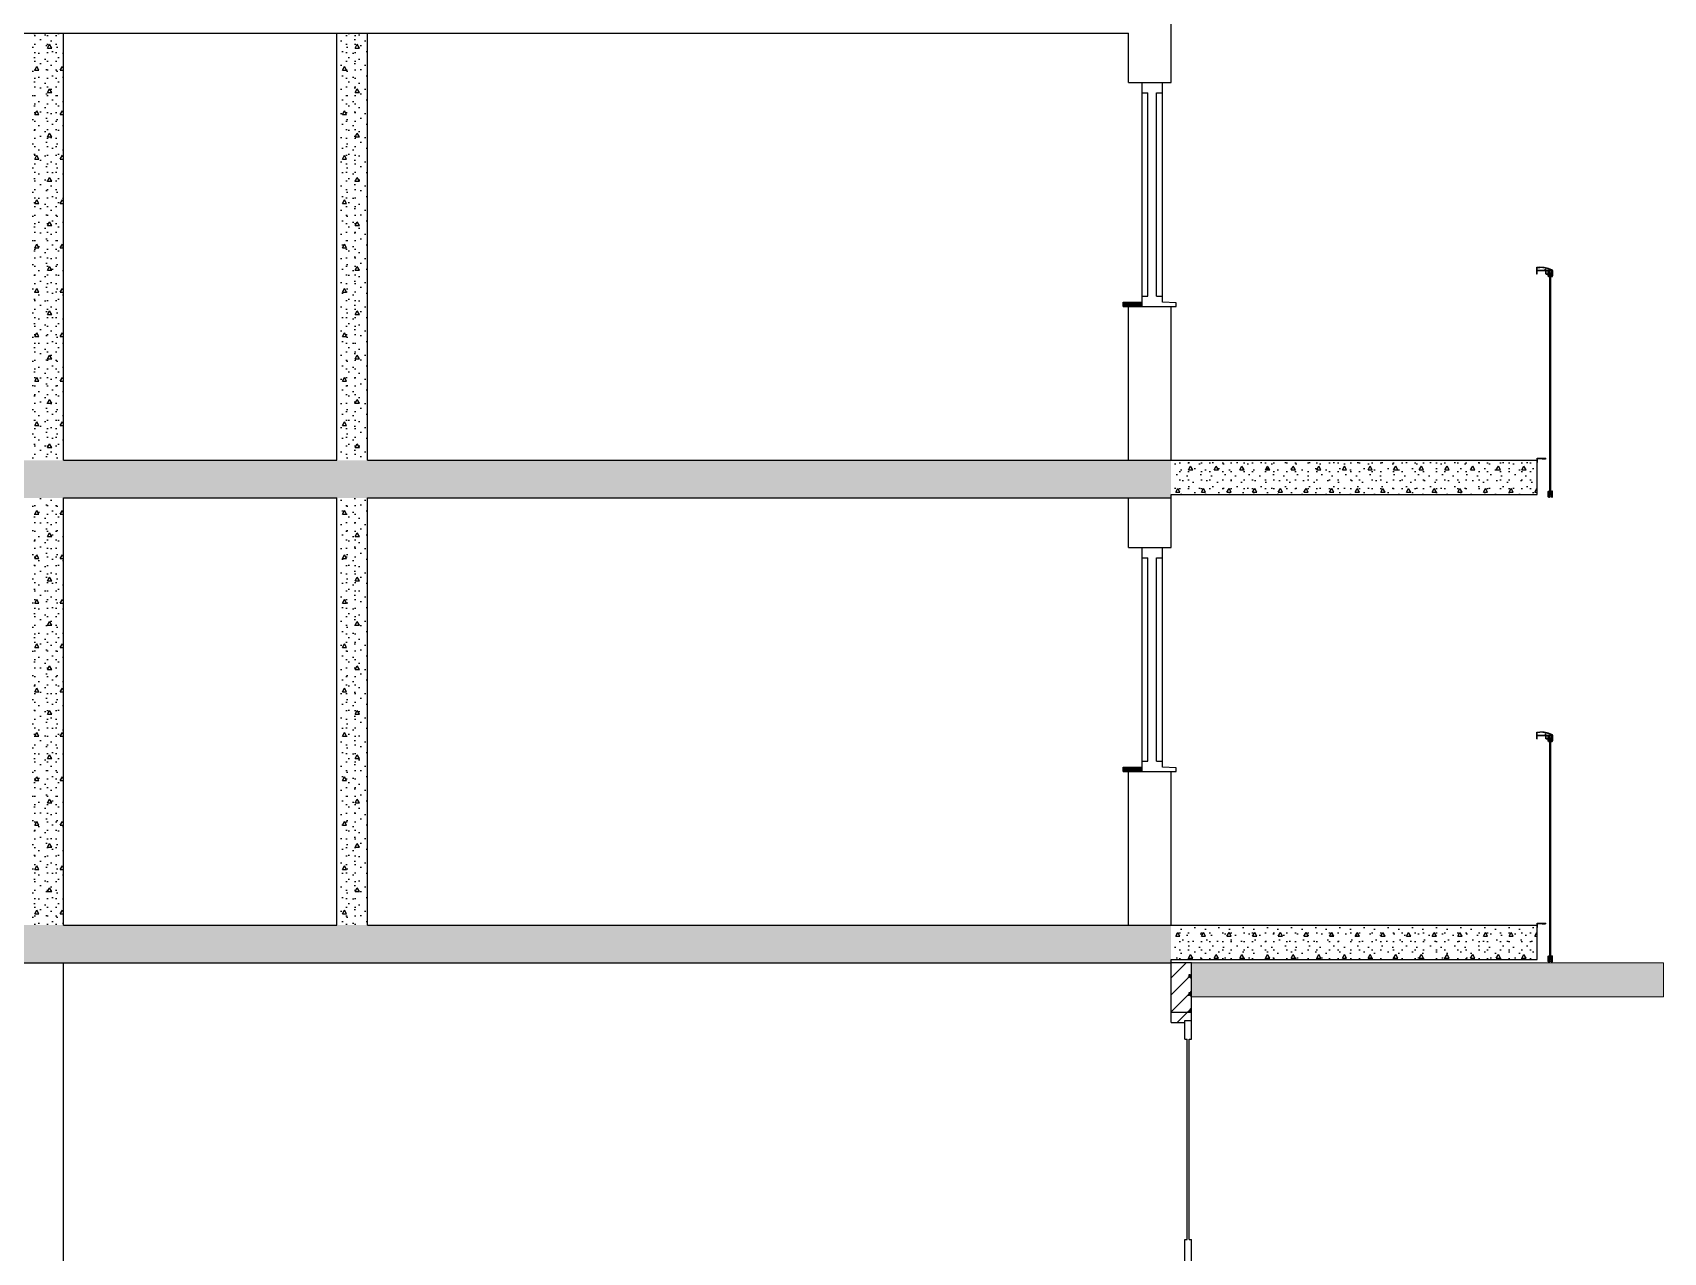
# Model space of a CAD drawing. Header units: millimetres. Extents: x 15 to 2176, y 3 to 641.
# Drawn here: x 1348 to 1538.8, y 164.6 to 307.3 of the extents above; entities that cross this region are included whole.
import ezdxf
from ezdxf.xclip import XClip

# ---------------------------------------------------------------- set-up
doc = ezdxf.new("R2010")
doc.units = ezdxf.units.MM
doc.header["$MEASUREMENT"] = 0
doc.header["$XCLIPFRAME"] = 0
doc.set_wipeout_variables(frame=1)
doc.linetypes.add('Wipeout_Contour', pattern=[1000, 0, -1000])
for name, color, linetype in [('A--------P-', 7, 'Continuous'), ('A-01SC-----', 7, 'Continuous'), ('A-01SF-----', 7, 'Continuous'), ('A-01SJ-----', 1, 'Continuous'), ('A-27B------', 7, 'Continuous')]:
    doc.layers.add(name, color=color, linetype=linetype)
doc.layers.add('A-L-10--EF-', color=4, linetype='Continuous', lineweight=0)
pattern_1 = [(0, (1499.748, 92.474), (0, 5.19615), [0.5, -2.5]), (0, (1501.248, 95.072), (0, 5.19615), [0.5, -2.5]), (60, (1499.748, 92.474), (-4.5, 2.59808), [0.5, -2.5]), (60, (1502.748, 92.474), (-4.5, 2.59808), [0.5, -2.5]), (120, (1500.248, 92.474), (4.5, 2.59808), [0.5, -2.5]), (120, (1503.248, 92.474), (4.5, 2.59808), [0.5, -2.5]), (0, (1499.7481, 92.9741), (0, 1), [0, -1, 0, -1.5]), (45, (1500.2481, 92.9741), (-0.7071068, 0.7071068), [0, -0.75, 0, -1.25])]
pattern_2 = [(45, (1499.7481, 92.4741), (-0.98995, 0.98995), [])]

# ---------------------------------------------------------------- blocks, each defined once
blk = doc.blocks.new('Drawing_3_3', base_point=(1339.37, 329.56))
at = {"layer": 'A-01SC-----', "linetype": 'Continuous'}
for points in [[(1475.61, 275.27), (1477.81, 275.27), (1477.81, 275.77), (1475.61, 275.77)], [(1475.61, 220.87), (1477.81, 220.87), (1477.81, 221.37), (1475.61, 221.37)]]:
    blk.add_hatch(color=256, dxfattribs=at).paths.add_polyline_path(points)
h = blk.add_hatch(dxfattribs=at)
h.set_pattern_fill('BRANDSÄKRARE_0003', color=256, style=0, pattern_type=2)
h.set_pattern_definition(pattern_2)
h.paths.add_polyline_path([(1481.21, 192.67), (1483.17, 192.67), (1483.17, 194.67), (1483.17, 194.69), (1483.17, 196.77), (1483.17, 196.79), (1483.17, 198.49), (1481.21, 198.49)])
h = blk.add_hatch(dxfattribs=at)
h.set_pattern_fill('BRANDSÄKRARE_0003', color=256, style=0, pattern_type=2)
h.set_pattern_definition(pattern_2)
h.paths.add_polyline_path([(1483.17, 196.79), (1483.31, 196.79), (1483.31, 197.05), (1483.32, 197.08), (1483.35, 197.09), (1483.39, 197.09), (1483.42, 197.08), (1483.43, 197.05), (1483.43, 196.77), (1483.61, 196.77), (1483.61, 198.49), (1483.17, 198.49)])
h = blk.add_hatch(dxfattribs=at)
h.set_pattern_fill('BRANDSÄKRARE_0003', color=256, style=0, pattern_type=2)
h.set_pattern_definition(pattern_2)
h.paths.add_polyline_path([(1483.31, 196.77), (1483.17, 196.77), (1483.17, 194.69), (1483.31, 194.69), (1483.31, 194.95), (1483.32, 194.98), (1483.35, 194.99), (1483.39, 194.99), (1483.42, 194.98), (1483.43, 194.95), (1483.43, 194.67), (1483.61, 194.67), (1483.61, 196.58), (1483.43, 196.75), (1483.43, 197.01), (1483.41, 197.06), (1483.37, 197.07), (1483.33, 197.06), (1483.31, 197.01), (1483.31, 196.77)])
h = blk.add_hatch(dxfattribs=at)
h.set_pattern_fill('BRANDSÄKRARE_0003', color=256, style=0, pattern_type=2)
h.set_pattern_definition(pattern_2)
h.paths.add_polyline_path([(1483.31, 194.67), (1483.17, 194.67), (1483.17, 192.67), (1483.31, 192.67), (1483.31, 192.85), (1483.32, 192.88), (1483.35, 192.89), (1483.39, 192.89), (1483.42, 192.88), (1483.43, 192.85), (1483.43, 192.67), (1483.61, 192.67), (1483.61, 194.48), (1483.43, 194.65), (1483.43, 194.91), (1483.41, 194.96), (1483.37, 194.97), (1483.33, 194.96), (1483.31, 194.91), (1483.31, 194.67)])
h = blk.add_hatch(dxfattribs=at)
h.set_pattern_fill('BRANDSÄKRARE_0003', color=256, style=0, pattern_type=2)
h.set_pattern_definition(pattern_2)
h.paths.add_polyline_path([(1483.31, 192.81), (1483.31, 192.67), (1483.43, 192.67), (1483.43, 192.81), (1483.41, 192.86), (1483.37, 192.87), (1483.33, 192.86)])
h = blk.add_hatch(dxfattribs=at)
h.set_pattern_fill('BRANDSÄKRARE_0003', color=256, style=0, pattern_type=2)
h.set_pattern_definition(pattern_2)
h.paths.add_polyline_path([(1483.61, 192.67), (1481.21, 192.67), (1481.21, 191.47), (1482.81, 191.47), (1482.81, 191.71), (1483.61, 191.71)])
at = {"layer": 'A-01SF-----', "linetype": 'Continuous'}
h = blk.add_hatch(dxfattribs=at)
h.set_pattern_fill('BETONG__STD__0003', color=256, style=0, pattern_type=2)
h.set_pattern_definition(pattern_1)
h.paths.add_polyline_path([(1366.48, 257.27), (1251.75, 257.27), (1251.75, 252.87), (1366.48, 252.87)])
h = blk.add_hatch(dxfattribs=at)
h.set_pattern_fill('BETONG__STD__0003', color=256, style=0, pattern_type=2)
h.set_pattern_definition(pattern_1)
h.paths.add_polyline_path([(1481.21, 252.87), (1481.21, 257.27), (1366.48, 257.27), (1366.48, 252.87)])
h = blk.add_hatch(dxfattribs=at)
h.set_pattern_fill('BETONG__STD__0003', color=256, style=0, pattern_type=2)
h.set_pattern_definition(pattern_1)
h.paths.add_polyline_path([(1366.48, 202.87), (1251.75, 202.87), (1251.75, 198.47), (1366.48, 198.47)])
h = blk.add_hatch(dxfattribs=at)
h.set_pattern_fill('BETONG__STD__0003', color=256, style=0, pattern_type=2)
h.set_pattern_definition(pattern_1)
h.paths.add_polyline_path([(1481.21, 198.47), (1481.21, 202.87), (1366.48, 202.87), (1366.48, 198.47)])
at = {"layer": 'A-01SJ-----', "linetype": 'Continuous'}
for points in [[(1525.66, 253.47), (1525.66, 278.97), (1525.53, 278.97), (1525.53, 253.47)], [(1525.66, 199.07), (1525.66, 224.57), (1525.53, 224.57), (1525.53, 199.07)]]:
    blk.add_hatch(color=256, dxfattribs=at).paths.add_polyline_path(points)
h = blk.add_hatch(dxfattribs=at)
h.set_pattern_fill('BETONG__STD__0003', color=256, style=0, pattern_type=2)
h.set_pattern_definition(pattern_1)
h.paths.add_polyline_path([(1524.04, 253.27), (1524.04, 257.27), (1481.21, 257.27), (1481.21, 253.27)])
h = blk.add_hatch(dxfattribs=at)
h.set_pattern_fill('BETONG__STD__0003', color=256, style=0, pattern_type=2)
h.set_pattern_definition(pattern_1)
h.paths.add_polyline_path([(1524.04, 198.87), (1524.04, 202.87), (1481.21, 202.87), (1481.21, 198.87)])
at = {"layer": 'A-27B------', "linetype": 'Continuous'}
h = blk.add_hatch(dxfattribs=at)
h.set_pattern_fill('BETONG__STD__0003', color=256, style=0, pattern_type=2)
h.set_pattern_definition(pattern_1)
h.paths.add_polyline_path([(1348.01, 257.27), (1351.61, 257.27), (1351.61, 307.27), (1348.01, 307.27)])
h = blk.add_hatch(dxfattribs=at)
h.set_pattern_fill('BETONG__STD__0003', color=256, style=0, pattern_type=2)
h.set_pattern_definition(pattern_1)
h.paths.add_polyline_path([(1383.61, 307.27), (1383.61, 257.27), (1387.21, 257.27), (1387.21, 307.27)])
h = blk.add_hatch(dxfattribs=at)
h.set_pattern_fill('BETONG__STD__0003', color=256, style=0, pattern_type=2)
h.set_pattern_definition(pattern_1)
h.paths.add_polyline_path([(1348.01, 202.87), (1351.61, 202.87), (1351.61, 252.87), (1348.01, 252.87)])
h = blk.add_hatch(dxfattribs=at)
h.set_pattern_fill('BETONG__STD__0003', color=256, style=0, pattern_type=2)
h.set_pattern_definition(pattern_1)
h.paths.add_polyline_path([(1383.61, 252.87), (1383.61, 202.87), (1387.21, 202.87), (1387.21, 252.87)])
at = {"layer": 'A-L-10--EF-', "linetype": 'Continuous'}
blk.add_hatch(color=256, dxfattribs=at).paths.add_polyline_path([(1538.81, 194.47), (1538.81, 198.47), (1483.61, 198.47), (1483.61, 194.47)])
at = {"layer": 'A-01SC-----'}
for p, q in [((1476.21, 301.47), (1476.21, 307.27)), ((1481.21, 301.47), (1481.21, 307.27)), ((1476.21, 301.47), (1480.21, 301.47)), ((1477.81, 301.47), (1478.81, 301.47)), ((1478.81, 301.47), (1480.21, 301.47)), ((1480.21, 301.47), (1481.21, 301.47)), ((1475.61, 275.27), (1475.61, 275.77)), ((1475.61, 275.27), (1477.81, 275.27)), ((1476.21, 257.27), (1476.21, 275.27)), ((1476.21, 275.27), (1480.21, 275.27)), ((1477.81, 275.27), (1478.81, 275.27)), ((1478.81, 275.27), (1480.21, 275.27)), ((1480.21, 275.27), (1481.81, 275.27)), ((1480.21, 275.27), (1481.21, 275.27)), ((1481.21, 257.27), (1481.21, 275.27)), ((1481.81, 275.27), (1481.81, 275.69)), ((1476.21, 257.27), (1481.21, 257.27)), ((1476.21, 252.87), (1481.21, 252.87)), ((1476.21, 247.07), (1476.21, 252.87)), ((1481.21, 247.07), (1481.21, 252.87)), ((1476.21, 247.07), (1480.21, 247.07)), ((1477.81, 247.07), (1478.81, 247.07)), ((1478.81, 247.07), (1480.21, 247.07)), ((1480.21, 247.07), (1481.21, 247.07)), ((1475.61, 220.87), (1475.61, 221.37)), ((1475.61, 220.87), (1477.81, 220.87)), ((1476.21, 202.87), (1476.21, 220.87)), ((1476.21, 220.87), (1480.21, 220.87)), ((1477.81, 220.87), (1478.81, 220.87)), ((1478.81, 220.87), (1480.21, 220.87)), ((1480.21, 220.87), (1481.81, 220.87)), ((1480.21, 220.87), (1481.21, 220.87)), ((1481.21, 202.87), (1481.21, 220.87)), ((1481.81, 220.87), (1481.81, 221.29)), ((1476.21, 202.87), (1481.21, 202.87)), ((1481.21, 198.49), (1483.17, 198.49)), ((1481.21, 192.67), (1481.21, 198.49)), ((1483.17, 198.49), (1483.61, 198.49)), ((1483.61, 196.77), (1483.61, 198.49)), ((1483.17, 196.77), (1483.17, 196.79)), ((1483.17, 196.79), (1483.31, 196.79)), ((1483.17, 196.77), (1483.31, 196.77)), ((1483.31, 197.05), (1483.32, 197.08)), ((1483.31, 197.01), (1483.33, 197.06)), ((1483.31, 196.79), (1483.31, 197.05)), ((1483.31, 196.77), (1483.31, 197.01)), ((1483.31, 196.77), (1483.31, 196.77)), ((1483.32, 197.08), (1483.35, 197.09)), ((1483.33, 197.06), (1483.37, 197.07)), ((1483.35, 197.09), (1483.39, 197.09)), ((1483.41, 197.06), (1483.37, 197.07)), ((1483.42, 197.08), (1483.39, 197.09)), ((1483.43, 197.01), (1483.41, 197.06)), ((1483.43, 197.05), (1483.42, 197.08)), ((1483.43, 196.77), (1483.43, 197.05)), ((1483.43, 196.75), (1483.43, 197.01)), ((1483.43, 196.77), (1483.61, 196.77)), ((1483.61, 196.58), (1483.43, 196.75)), ((1483.61, 194.67), (1483.61, 196.58)), ((1483.17, 194.67), (1483.17, 194.69)), ((1483.17, 194.69), (1483.31, 194.69)), ((1483.17, 194.67), (1483.31, 194.67)), ((1483.31, 194.95), (1483.32, 194.98)), ((1483.31, 194.91), (1483.33, 194.96)), ((1483.31, 194.69), (1483.31, 194.95)), ((1483.31, 194.67), (1483.31, 194.91)), ((1483.31, 194.67), (1483.31, 194.67)), ((1483.32, 194.98), (1483.35, 194.99)), ((1483.33, 194.96), (1483.37, 194.97)), ((1483.35, 194.99), (1483.39, 194.99)), ((1483.41, 194.96), (1483.37, 194.97)), ((1483.42, 194.98), (1483.39, 194.99)), ((1483.43, 194.91), (1483.41, 194.96)), ((1483.43, 194.95), (1483.42, 194.98)), ((1483.43, 194.67), (1483.43, 194.95)), ((1483.43, 194.65), (1483.43, 194.91)), ((1483.43, 194.67), (1483.61, 194.67)), ((1483.61, 194.48), (1483.43, 194.65)), ((1483.31, 192.85), (1483.32, 192.88)), ((1483.31, 192.81), (1483.33, 192.86)), ((1483.31, 192.67), (1483.31, 192.85)), ((1483.31, 192.67), (1483.31, 192.81)), ((1483.32, 192.88), (1483.35, 192.89)), ((1483.33, 192.86), (1483.37, 192.87)), ((1483.35, 192.89), (1483.39, 192.89)), ((1483.41, 192.86), (1483.37, 192.87)), ((1483.42, 192.88), (1483.39, 192.89)), ((1483.43, 192.81), (1483.41, 192.86)), ((1483.43, 192.85), (1483.42, 192.88)), ((1483.43, 192.67), (1483.43, 192.85)), ((1483.43, 192.67), (1483.43, 192.81)), ((1483.61, 192.67), (1483.61, 194.48)), ((1481.21, 192.67), (1483.17, 192.67)), ((1481.21, 192.67), (1483.61, 192.67)), ((1481.21, 191.47), (1481.21, 192.67)), ((1481.21, 191.47), (1482.81, 191.47)), ((1482.81, 191.71), (1483.61, 191.71)), ((1482.81, 189.51), (1482.81, 191.71)), ((1482.81, 191.47), (1482.81, 191.71)), ((1482.81, 191.71), (1483.61, 191.71)), ((1483.17, 192.67), (1483.31, 192.67)), ((1483.31, 192.67), (1483.43, 192.67)), ((1483.43, 192.67), (1483.61, 192.67)), ((1483.61, 191.71), (1483.61, 192.67)), ((1483.61, 189.51), (1483.61, 191.71)), ((1482.81, 189.51), (1483.09, 189.51)), ((1483.09, 166.07), (1483.09, 189.51)), ((1483.33, 166.07), (1483.33, 189.51)), ((1483.33, 189.51), (1483.61, 189.51)), ((1482.81, 166.07), (1483.09, 166.07)), ((1482.81, 163.07), (1482.81, 166.07)), ((1483.33, 166.07), (1483.61, 166.07)), ((1483.61, 163.07), (1483.61, 166.07))]:
    blk.add_line(p, q, dxfattribs=at)
at = {"layer": 'A-01SF-----'}
for p, q in [((1481.21, 307.27), (1481.21, 311.67)), ((1256.75, 307.27), (1366.48, 307.27)), ((1366.48, 307.27), (1476.21, 307.27)), ((1351.61, 257.27), (1366.48, 257.27)), ((1366.48, 257.27), (1383.61, 257.27)), ((1387.21, 257.27), (1481.21, 257.27)), ((1351.61, 252.87), (1366.48, 252.87)), ((1366.48, 252.87), (1383.61, 252.87)), ((1387.21, 252.87), (1481.21, 252.87)), ((1481.21, 252.87), (1481.21, 253.27)), ((1351.61, 202.87), (1366.48, 202.87)), ((1366.48, 202.87), (1383.61, 202.87)), ((1387.21, 202.87), (1481.21, 202.87)), ((1251.75, 198.47), (1366.48, 198.47)), ((1366.48, 198.47), (1481.21, 198.47)), ((1481.21, 198.47), (1481.21, 198.87))]:
    blk.add_line(p, q, dxfattribs=at)
at = {"layer": 'A-01SJ-----'}
for p, q in [((1524, 279.83), (1524.01, 279.86)), ((1524, 279.08), (1524, 279.83)), ((1524.01, 279.08), (1524, 279.08)), ((1524.01, 279.86), (1524.04, 279.87)), ((1524.01, 279.07), (1524.01, 279.08)), ((1524.01, 279.08), (1524.04, 279.07)), ((1524.04, 279.87), (1524.34, 279.87)), ((1524.04, 279.83), (1524.06, 279.84)), ((1524.04, 279.82), (1524.04, 279.83)), ((1524.04, 279.51), (1524.04, 279.82)), ((1524.04, 279.51), (1525.03, 279.51)), ((1524.04, 279.46), (1524.04, 279.47)), ((1524.04, 279.47), (1524.05, 279.47)), ((1524.04, 279.07), (1524.04, 279.46)), ((1524.05, 279.47), (1525.04, 279.47)), ((1524.06, 279.84), (1524.34, 279.84)), ((1524.85, 279.84), (1524.34, 279.87)), ((1525.06, 279.76), (1524.34, 279.84)), ((1525.35, 279.72), (1524.85, 279.84)), ((1524.97, 279.64), (1524.98, 279.65)), ((1524.97, 279.63), (1524.97, 279.64)), ((1524.98, 279.62), (1524.97, 279.63)), ((1524.98, 279.65), (1525.05, 279.65)), ((1524.98, 279.65), (1524.98, 279.65)), ((1524.98, 279.62), (1524.98, 279.62)), ((1524.98, 279.62), (1525.03, 279.62)), ((1525.03, 279.62), (1525.03, 279.62)), ((1525.03, 279.51), (1525.04, 279.51)), ((1525.04, 279.61), (1525.04, 279.61)), ((1525.04, 279.52), (1525.04, 279.61)), ((1525.04, 279.51), (1525.04, 279.52)), ((1525.04, 279.47), (1525.04, 279.47)), ((1525.07, 279.65), (1525.05, 279.65)), ((1525.05, 279.46), (1525.05, 279.47)), ((1525.05, 279.11), (1525.05, 279.46)), ((1525.06, 279.09), (1525.05, 279.11)), ((1525.75, 279.53), (1525.06, 279.76)), ((1525.09, 279.07), (1525.06, 279.09)), ((1525.07, 279.63), (1525.07, 279.65)), ((1525.07, 279.53), (1525.07, 279.63)), ((1525.08, 279.52), (1525.07, 279.53)), ((1525.09, 279.51), (1525.08, 279.52)), ((1525.08, 279.45), (1525.09, 279.47)), ((1525.08, 279.12), (1525.08, 279.45)), ((1525.09, 279.11), (1525.08, 279.12)), ((1525.09, 279.51), (1525.75, 279.51)), ((1525.09, 279.47), (1525.1, 279.47)), ((1525.09, 279.11), (1525.32, 279.11)), ((1525.09, 279.11), (1525.09, 279.11)), ((1525.09, 279.07), (1525.32, 279.07)), ((1525.1, 279.47), (1525.38, 279.47)), ((1525.33, 279.1), (1525.32, 279.11)), ((1525.32, 279.07), (1525.33, 279.08)), ((1525.33, 279.08), (1525.33, 279.1)), ((1525.33, 279.1), (1525.33, 279.1)), ((1525.33, 279.08), (1525.33, 279.08)), ((1525.34, 279.43), (1525.35, 279.46)), ((1525.34, 278.81), (1525.34, 279.43)), ((1525.35, 278.79), (1525.34, 278.81)), ((1525.82, 279.53), (1525.35, 279.72)), ((1525.35, 279.46), (1525.38, 279.47)), ((1525.38, 278.77), (1525.35, 278.79)), ((1525.37, 279.43), (1525.38, 279.44)), ((1525.37, 278.81), (1525.37, 279.43)), ((1525.38, 278.81), (1525.37, 278.81)), ((1525.38, 279.44), (1525.38, 279.44)), ((1525.38, 279.44), (1525.44, 279.44)), ((1525.38, 278.8), (1525.38, 278.81)), ((1525.38, 278.8), (1525.44, 278.8)), ((1525.38, 278.77), (1525.5, 278.77)), ((1525.44, 279.44), (1525.44, 279.44)), ((1525.44, 278.8), (1525.45, 278.81)), ((1525.45, 279.43), (1525.45, 279.44)), ((1525.45, 279.19), (1525.45, 279.43)), ((1525.46, 279.19), (1525.45, 279.19)), ((1525.45, 279.05), (1525.46, 279.06)), ((1525.45, 278.81), (1525.45, 279.05)), ((1525.45, 278.81), (1525.45, 278.81)), ((1525.46, 279.18), (1525.46, 279.19)), ((1525.46, 279.19), (1525.52, 279.18)), ((1525.46, 279.06), (1525.52, 279.06)), ((1525.46, 279.06), (1525.46, 279.06)), ((1525.48, 279.43), (1525.49, 279.44)), ((1525.48, 279.22), (1525.48, 279.43)), ((1525.49, 279.22), (1525.48, 279.22)), ((1525.48, 279.02), (1525.49, 279.03)), ((1525.48, 278.81), (1525.48, 279.02)), ((1525.49, 278.81), (1525.48, 278.81)), ((1525.49, 279.44), (1525.49, 279.44)), ((1525.49, 279.44), (1525.5, 279.44)), ((1525.49, 279.21), (1525.49, 279.22)), ((1525.49, 279.21), (1525.69, 279.21)), ((1525.49, 279.03), (1525.49, 279.03)), ((1525.49, 279.03), (1525.69, 279.03)), ((1525.5, 278.8), (1525.49, 278.81)), ((1525.5, 279.47), (1525.69, 279.47)), ((1525.51, 279.47), (1525.5, 279.47)), ((1525.5, 279.44), (1525.51, 279.45)), ((1525.51, 278.8), (1525.5, 278.8)), ((1525.5, 278.77), (1525.51, 278.78)), ((1525.51, 279.46), (1525.51, 279.47)), ((1525.51, 279.45), (1525.51, 279.46)), ((1525.51, 279.45), (1525.51, 279.45)), ((1525.51, 278.79), (1525.51, 278.8)), ((1525.51, 278.78), (1525.51, 278.79)), ((1525.51, 278.78), (1525.51, 278.78)), ((1525.52, 279.18), (1525.52, 279.18)), ((1525.52, 279.06), (1525.53, 279.07)), ((1525.53, 279.17), (1525.53, 279.18)), ((1525.54, 279.16), (1525.53, 279.17)), ((1525.53, 279.08), (1525.54, 279.09)), ((1525.53, 279.07), (1525.53, 279.08)), ((1525.53, 278.97), (1525.66, 278.97)), ((1525.53, 253.47), (1525.53, 278.97)), ((1525.55, 279.15), (1525.54, 279.16)), ((1525.54, 279.09), (1525.55, 279.1)), ((1525.55, 279.15), (1525.57, 279.15)), ((1525.57, 279.1), (1525.55, 279.1)), ((1525.57, 279.15), (1525.57, 279.15)), ((1525.57, 279.15), (1525.58, 279.15)), ((1525.58, 279.09), (1525.57, 279.1)), ((1525.58, 279.15), (1525.58, 279.16)), ((1525.58, 279.16), (1525.58, 279.16)), ((1525.61, 279.16), (1525.58, 279.16)), ((1525.58, 279.09), (1525.61, 279.09)), ((1525.58, 279.09), (1525.58, 279.09)), ((1525.58, 279.09), (1525.58, 279.09)), ((1525.63, 279.13), (1525.61, 279.16)), ((1525.61, 279.09), (1525.63, 279.12)), ((1525.63, 279.13), (1525.63, 279.13)), ((1525.63, 279.13), (1525.63, 279.13)), ((1525.63, 279.13), (1525.63, 279.12)), ((1525.63, 279.12), (1525.63, 279.12)), ((1525.66, 253.47), (1525.66, 278.97)), ((1525.67, 279.17), (1525.67, 279.18)), ((1525.67, 279.18), (1525.68, 279.18)), ((1525.67, 279.16), (1525.67, 279.17)), ((1525.67, 279.09), (1525.67, 279.16)), ((1525.67, 279.08), (1525.67, 279.09)), ((1525.67, 279.07), (1525.67, 279.08)), ((1525.68, 279.06), (1525.67, 279.07)), ((1525.68, 279.47), (1525.69, 279.47)), ((1525.68, 279.46), (1525.68, 279.47)), ((1525.68, 279.45), (1525.68, 279.46)), ((1525.68, 279.45), (1525.68, 279.45)), ((1525.69, 279.44), (1525.68, 279.45)), ((1525.68, 279.45), (1525.69, 279.44)), ((1525.68, 279.18), (1525.72, 279.18)), ((1525.68, 279.06), (1525.72, 279.06)), ((1525.68, 278.8), (1525.69, 278.8)), ((1525.68, 278.79), (1525.68, 278.8)), ((1525.68, 278.78), (1525.68, 278.79)), ((1525.68, 278.78), (1525.68, 278.78)), ((1525.69, 278.77), (1525.68, 278.78)), ((1525.68, 278.78), (1525.8, 278.77)), ((1525.69, 279.21), (1525.7, 279.22)), ((1525.69, 279.03), (1525.69, 279.03)), ((1525.69, 278.8), (1525.7, 278.81)), ((1525.69, 278.8), (1525.69, 278.8)), ((1525.7, 279.43), (1525.7, 279.44)), ((1525.7, 279.22), (1525.7, 279.43)), ((1525.7, 279.22), (1525.7, 279.22)), ((1525.7, 279.02), (1525.7, 279.03)), ((1525.7, 278.81), (1525.7, 279.02)), ((1525.7, 278.81), (1525.7, 278.81)), ((1525.72, 279.18), (1525.73, 279.19)), ((1525.73, 279.06), (1525.72, 279.06)), ((1525.73, 279.43), (1525.74, 279.44)), ((1525.73, 279.19), (1525.73, 279.43)), ((1525.73, 279.19), (1525.73, 279.19)), ((1525.73, 279.05), (1525.73, 279.06)), ((1525.73, 278.81), (1525.73, 279.05)), ((1525.74, 278.81), (1525.73, 278.81)), ((1525.74, 279.44), (1525.74, 279.44)), ((1525.74, 279.44), (1525.8, 279.44)), ((1525.74, 278.8), (1525.74, 278.81)), ((1525.74, 278.8), (1525.8, 278.8)), ((1525.76, 279.52), (1525.75, 279.53)), ((1525.75, 279.51), (1525.76, 279.52)), ((1525.75, 279.51), (1525.75, 279.51)), ((1525.8, 279.47), (1525.83, 279.47)), ((1525.83, 279.46), (1525.8, 279.47)), ((1525.8, 279.44), (1525.8, 279.44)), ((1525.8, 278.8), (1525.81, 278.81)), ((1525.8, 278.77), (1525.83, 278.79)), ((1525.81, 279.43), (1525.81, 279.44)), ((1525.81, 278.81), (1525.81, 279.43)), ((1525.81, 278.81), (1525.81, 278.81)), ((1525.88, 279.44), (1525.82, 279.53)), ((1525.83, 279.47), (1525.83, 279.47)), ((1525.84, 279.43), (1525.83, 279.46)), ((1525.83, 278.79), (1525.84, 278.81)), ((1525.84, 279.46), (1525.84, 279.47)), ((1525.84, 279.43), (1525.84, 279.46)), ((1525.85, 278.86), (1525.84, 278.87)), ((1525.84, 278.81), (1525.84, 278.87)), ((1525.86, 278.86), (1525.85, 278.86)), ((1525.86, 278.86), (1525.87, 278.86)), ((1525.87, 278.86), (1525.88, 278.87)), ((1525.88, 278.87), (1525.88, 279.44)), ((1481.21, 257.27), (1524.04, 257.27)), ((1524.04, 257.51), (1525.04, 257.51)), ((1524.04, 257.01), (1524.04, 257.51)), ((1524.04, 253.27), (1524.04, 257.27)), ((1524.04, 257.01), (1524.08, 257.01)), ((1524.08, 257.01), (1524.08, 257.47)), ((1524.08, 257.47), (1524.65, 257.47)), ((1524.64, 257.46), (1524.65, 257.47)), ((1524.64, 257.43), (1524.64, 257.46)), ((1524.64, 257.43), (1524.64, 257.43)), ((1524.64, 257.43), (1524.64, 257.43)), ((1524.64, 257.43), (1524.65, 257.43)), ((1524.65, 257.47), (1524.65, 257.47)), ((1524.65, 257.43), (1524.65, 257.43)), ((1524.65, 257.43), (1524.65, 257.43)), ((1524.65, 257.43), (1524.66, 257.43)), ((1524.66, 257.43), (1525.03, 257.43)), ((1525.03, 257.43), (1525.03, 257.43)), ((1525.04, 257.47), (1525.04, 257.51)), ((1525.04, 257.45), (1525.05, 257.47)), ((1525.04, 257.47), (1525.06, 257.47)), ((1525.04, 257.43), (1525.04, 257.45)), ((1525.04, 257.42), (1525.04, 257.43)), ((1525.05, 257.47), (1525.06, 257.47)), ((1481.21, 253.27), (1524.04, 253.27)), ((1525.34, 253.63), (1525.35, 253.66)), ((1525.34, 253.01), (1525.34, 253.63)), ((1525.35, 252.99), (1525.34, 253.01)), ((1525.35, 253.66), (1525.38, 253.67)), ((1525.38, 252.97), (1525.35, 252.99)), ((1525.37, 253.63), (1525.38, 253.64)), ((1525.37, 253.01), (1525.37, 253.63)), ((1525.38, 253.01), (1525.37, 253.01)), ((1525.38, 253.67), (1525.5, 253.67)), ((1525.38, 253.64), (1525.44, 253.64)), ((1525.38, 253.64), (1525.38, 253.64)), ((1525.38, 253), (1525.38, 253.01)), ((1525.38, 253), (1525.44, 253)), ((1525.38, 252.97), (1525.5, 252.97)), ((1525.44, 253.64), (1525.44, 253.64)), ((1525.44, 253), (1525.45, 253.01)), ((1525.45, 253.63), (1525.45, 253.64)), ((1525.45, 253.39), (1525.45, 253.63)), ((1525.46, 253.39), (1525.45, 253.39)), ((1525.45, 253.25), (1525.46, 253.26)), ((1525.45, 253.01), (1525.45, 253.25)), ((1525.45, 253.01), (1525.45, 253.01)), ((1525.46, 253.38), (1525.46, 253.39)), ((1525.46, 253.39), (1525.52, 253.38)), ((1525.46, 253.26), (1525.52, 253.26)), ((1525.46, 253.26), (1525.46, 253.26)), ((1525.48, 253.63), (1525.49, 253.64)), ((1525.48, 253.42), (1525.48, 253.63)), ((1525.49, 253.42), (1525.48, 253.42)), ((1525.48, 253.22), (1525.49, 253.23)), ((1525.48, 253.01), (1525.48, 253.22)), ((1525.49, 253.01), (1525.48, 253.01)), ((1525.49, 253.64), (1525.49, 253.64)), ((1525.49, 253.64), (1525.5, 253.64)), ((1525.49, 253.41), (1525.49, 253.42)), ((1525.49, 253.41), (1525.69, 253.41)), ((1525.49, 253.23), (1525.49, 253.23)), ((1525.49, 253.23), (1525.69, 253.23)), ((1525.5, 253), (1525.49, 253.01)), ((1525.51, 253.67), (1525.5, 253.67)), ((1525.5, 253.64), (1525.51, 253.65)), ((1525.51, 253), (1525.5, 253)), ((1525.5, 252.97), (1525.51, 252.98)), ((1525.51, 253.66), (1525.51, 253.67)), ((1525.51, 253.65), (1525.51, 253.66)), ((1525.51, 253.65), (1525.51, 253.65)), ((1525.51, 252.99), (1525.51, 253)), ((1525.51, 252.98), (1525.51, 252.98)), ((1525.52, 253.38), (1525.52, 253.38)), ((1525.52, 253.26), (1525.53, 253.27)), ((1525.53, 253.47), (1525.66, 253.47)), ((1525.53, 253.37), (1525.53, 253.38)), ((1525.54, 253.36), (1525.53, 253.37)), ((1525.53, 253.28), (1525.54, 253.29)), ((1525.53, 253.27), (1525.53, 253.28)), ((1525.55, 253.35), (1525.54, 253.36)), ((1525.54, 253.29), (1525.55, 253.3)), ((1525.55, 253.35), (1525.57, 253.35)), ((1525.57, 253.3), (1525.55, 253.3)), ((1525.57, 253.35), (1525.57, 253.35)), ((1525.57, 253.35), (1525.58, 253.35)), ((1525.58, 253.29), (1525.57, 253.3)), ((1525.58, 253.35), (1525.58, 253.36)), ((1525.58, 253.36), (1525.58, 253.36)), ((1525.61, 253.36), (1525.58, 253.36)), ((1525.58, 253.29), (1525.61, 253.29)), ((1525.58, 253.29), (1525.58, 253.29)), ((1525.58, 253.29), (1525.58, 253.29)), ((1525.63, 253.33), (1525.61, 253.36)), ((1525.61, 253.29), (1525.63, 253.32)), ((1525.63, 253.33), (1525.63, 253.33)), ((1525.63, 253.33), (1525.63, 253.33)), ((1525.63, 253.33), (1525.63, 253.32)), ((1525.63, 253.32), (1525.63, 253.32)), ((1525.67, 253.37), (1525.67, 253.38)), ((1525.67, 253.38), (1525.68, 253.38)), ((1525.67, 253.36), (1525.67, 253.37)), ((1525.67, 253.29), (1525.67, 253.36)), ((1525.67, 253.28), (1525.67, 253.29)), ((1525.67, 253.27), (1525.67, 253.28)), ((1525.68, 253.26), (1525.67, 253.27)), ((1525.68, 253.67), (1525.69, 253.67)), ((1525.68, 253.66), (1525.68, 253.67)), ((1525.68, 253.65), (1525.68, 253.66)), ((1525.68, 253.65), (1525.68, 253.65)), ((1525.69, 253.64), (1525.68, 253.65)), ((1525.68, 253.65), (1525.69, 253.64)), ((1525.68, 253.38), (1525.72, 253.38)), ((1525.68, 253.26), (1525.72, 253.26)), ((1525.68, 253), (1525.69, 253)), ((1525.68, 252.99), (1525.68, 253)), ((1525.68, 252.98), (1525.68, 252.98)), ((1525.69, 252.97), (1525.68, 252.98)), ((1525.68, 252.98), (1525.8, 252.97)), ((1525.69, 253.67), (1525.8, 253.67)), ((1525.69, 253.41), (1525.7, 253.42)), ((1525.69, 253.23), (1525.69, 253.23)), ((1525.69, 253), (1525.7, 253.01)), ((1525.69, 253), (1525.69, 253)), ((1525.7, 253.63), (1525.7, 253.64)), ((1525.7, 253.42), (1525.7, 253.63)), ((1525.7, 253.42), (1525.7, 253.42)), ((1525.7, 253.22), (1525.7, 253.23)), ((1525.7, 253.01), (1525.7, 253.22)), ((1525.7, 253.01), (1525.7, 253.01)), ((1525.72, 253.38), (1525.73, 253.39)), ((1525.73, 253.26), (1525.72, 253.26)), ((1525.73, 253.63), (1525.74, 253.64)), ((1525.73, 253.39), (1525.73, 253.63)), ((1525.73, 253.39), (1525.73, 253.39)), ((1525.73, 253.25), (1525.73, 253.26)), ((1525.73, 253.01), (1525.73, 253.25)), ((1525.74, 253.01), (1525.73, 253.01)), ((1525.74, 253.64), (1525.74, 253.64)), ((1525.74, 253.64), (1525.8, 253.64)), ((1525.74, 253), (1525.74, 253.01)), ((1525.74, 253), (1525.8, 253)), ((1525.83, 253.66), (1525.8, 253.67)), ((1525.8, 253.64), (1525.8, 253.64)), ((1525.8, 253), (1525.81, 253.01)), ((1525.8, 252.97), (1525.83, 252.99)), ((1525.81, 253.63), (1525.81, 253.64)), ((1525.81, 253.01), (1525.81, 253.63)), ((1525.81, 253.01), (1525.81, 253.01)), ((1525.84, 253.63), (1525.83, 253.66)), ((1525.83, 252.99), (1525.84, 253.01)), ((1525.84, 253.07), (1525.84, 253.63)), ((1525.84, 253.01), (1525.84, 253.07)), ((1524, 225.43), (1524.01, 225.46)), ((1524, 224.68), (1524, 225.43)), ((1524.01, 225.46), (1524.04, 225.47)), ((1524.04, 225.47), (1524.34, 225.47)), ((1524.04, 225.43), (1524.06, 225.44)), ((1524.04, 225.42), (1524.04, 225.43)), ((1524.04, 225.11), (1524.04, 225.42)), ((1524.06, 225.44), (1524.34, 225.44)), ((1524.85, 225.44), (1524.34, 225.47)), ((1525.06, 225.36), (1524.34, 225.44)), ((1525.35, 225.32), (1524.85, 225.44)), ((1524.97, 225.24), (1524.98, 225.25)), ((1524.97, 225.23), (1524.97, 225.24)), ((1524.98, 225.22), (1524.97, 225.23)), ((1524.98, 225.25), (1525.05, 225.25)), ((1524.98, 225.25), (1524.98, 225.25)), ((1524.98, 225.22), (1524.98, 225.22)), ((1524.98, 225.22), (1525.03, 225.22)), ((1525.03, 225.22), (1525.03, 225.22)), ((1525.04, 225.21), (1525.04, 225.21)), ((1525.04, 225.12), (1525.04, 225.21)), ((1525.07, 225.25), (1525.05, 225.25)), ((1525.75, 225.13), (1525.06, 225.36)), ((1525.07, 225.23), (1525.07, 225.25)), ((1525.07, 225.13), (1525.07, 225.23)), ((1525.82, 225.13), (1525.35, 225.32)), ((1524.01, 224.68), (1524, 224.68)), ((1524.01, 224.67), (1524.01, 224.68)), ((1524.01, 224.68), (1524.04, 224.67)), ((1524.04, 225.11), (1525.03, 225.11)), ((1524.04, 225.06), (1524.04, 225.07)), ((1524.04, 225.07), (1524.05, 225.07)), ((1524.04, 224.67), (1524.04, 225.06)), ((1524.05, 225.07), (1525.04, 225.07)), ((1525.03, 225.11), (1525.04, 225.11)), ((1525.04, 225.11), (1525.04, 225.12)), ((1525.04, 225.07), (1525.04, 225.07)), ((1525.05, 225.06), (1525.05, 225.07)), ((1525.05, 224.71), (1525.05, 225.06)), ((1525.06, 224.69), (1525.05, 224.71)), ((1525.09, 224.67), (1525.06, 224.69)), ((1525.08, 225.12), (1525.07, 225.13)), ((1525.09, 225.11), (1525.08, 225.12)), ((1525.08, 225.05), (1525.09, 225.07)), ((1525.08, 224.72), (1525.08, 225.05)), ((1525.09, 224.71), (1525.08, 224.72)), ((1525.09, 225.11), (1525.75, 225.11)), ((1525.09, 225.07), (1525.1, 225.07)), ((1525.09, 224.71), (1525.32, 224.71)), ((1525.09, 224.71), (1525.09, 224.71)), ((1525.09, 224.67), (1525.32, 224.67)), ((1525.1, 225.07), (1525.38, 225.07)), ((1525.33, 224.7), (1525.32, 224.71)), ((1525.32, 224.67), (1525.33, 224.68)), ((1525.33, 224.68), (1525.33, 224.7)), ((1525.33, 224.7), (1525.33, 224.7)), ((1525.33, 224.68), (1525.33, 224.68)), ((1525.34, 225.03), (1525.35, 225.06)), ((1525.34, 224.41), (1525.34, 225.03)), ((1525.35, 224.39), (1525.34, 224.41)), ((1525.35, 225.06), (1525.38, 225.07)), ((1525.38, 224.37), (1525.35, 224.39)), ((1525.37, 225.03), (1525.38, 225.04)), ((1525.37, 224.41), (1525.37, 225.03)), ((1525.38, 224.41), (1525.37, 224.41)), ((1525.38, 225.04), (1525.38, 225.04)), ((1525.38, 225.04), (1525.44, 225.04)), ((1525.38, 224.4), (1525.38, 224.41)), ((1525.38, 224.4), (1525.44, 224.4)), ((1525.38, 224.37), (1525.5, 224.37)), ((1525.44, 225.04), (1525.44, 225.04)), ((1525.44, 224.4), (1525.45, 224.41)), ((1525.45, 225.03), (1525.45, 225.04)), ((1525.45, 224.79), (1525.45, 225.03)), ((1525.46, 224.79), (1525.45, 224.79)), ((1525.45, 224.65), (1525.46, 224.66)), ((1525.45, 224.41), (1525.45, 224.65)), ((1525.45, 224.41), (1525.45, 224.41)), ((1525.46, 224.78), (1525.46, 224.79)), ((1525.46, 224.79), (1525.52, 224.78)), ((1525.46, 224.66), (1525.52, 224.66)), ((1525.46, 224.66), (1525.46, 224.66)), ((1525.48, 225.03), (1525.49, 225.04)), ((1525.48, 224.82), (1525.48, 225.03)), ((1525.49, 224.82), (1525.48, 224.82)), ((1525.48, 224.62), (1525.49, 224.63)), ((1525.48, 224.41), (1525.48, 224.62)), ((1525.49, 224.41), (1525.48, 224.41)), ((1525.49, 225.04), (1525.49, 225.04)), ((1525.49, 225.04), (1525.5, 225.04)), ((1525.49, 224.81), (1525.49, 224.82)), ((1525.49, 224.81), (1525.69, 224.81)), ((1525.49, 224.63), (1525.49, 224.63)), ((1525.49, 224.63), (1525.69, 224.63)), ((1525.5, 224.4), (1525.49, 224.41)), ((1525.5, 225.07), (1525.69, 225.07)), ((1525.51, 225.07), (1525.5, 225.07)), ((1525.5, 225.04), (1525.51, 225.05)), ((1525.51, 224.4), (1525.5, 224.4)), ((1525.5, 224.37), (1525.51, 224.38)), ((1525.51, 225.06), (1525.51, 225.07)), ((1525.51, 225.05), (1525.51, 225.06)), ((1525.51, 225.05), (1525.51, 225.05)), ((1525.51, 224.39), (1525.51, 224.4)), ((1525.51, 224.38), (1525.51, 224.39)), ((1525.51, 224.38), (1525.51, 224.38)), ((1525.52, 224.78), (1525.52, 224.78)), ((1525.52, 224.66), (1525.53, 224.67)), ((1525.53, 224.77), (1525.53, 224.78)), ((1525.54, 224.76), (1525.53, 224.77)), ((1525.53, 224.68), (1525.54, 224.69)), ((1525.53, 224.67), (1525.53, 224.68)), ((1525.53, 224.57), (1525.66, 224.57)), ((1525.53, 199.07), (1525.53, 224.57)), ((1525.55, 224.75), (1525.54, 224.76)), ((1525.54, 224.69), (1525.55, 224.7)), ((1525.55, 224.75), (1525.57, 224.75)), ((1525.57, 224.7), (1525.55, 224.7)), ((1525.57, 224.75), (1525.57, 224.75)), ((1525.57, 224.75), (1525.58, 224.75)), ((1525.58, 224.69), (1525.57, 224.7)), ((1525.58, 224.75), (1525.58, 224.76)), ((1525.58, 224.76), (1525.58, 224.76)), ((1525.61, 224.76), (1525.58, 224.76)), ((1525.58, 224.69), (1525.61, 224.69)), ((1525.58, 224.69), (1525.58, 224.69)), ((1525.58, 224.69), (1525.58, 224.69)), ((1525.63, 224.73), (1525.61, 224.76)), ((1525.61, 224.69), (1525.63, 224.72)), ((1525.63, 224.73), (1525.63, 224.73)), ((1525.63, 224.73), (1525.63, 224.73)), ((1525.63, 224.73), (1525.63, 224.72)), ((1525.63, 224.72), (1525.63, 224.72)), ((1525.66, 199.07), (1525.66, 224.57)), ((1525.67, 224.77), (1525.67, 224.78)), ((1525.67, 224.78), (1525.68, 224.78)), ((1525.67, 224.76), (1525.67, 224.77)), ((1525.67, 224.69), (1525.67, 224.76)), ((1525.67, 224.68), (1525.67, 224.69)), ((1525.67, 224.67), (1525.67, 224.68)), ((1525.68, 224.66), (1525.67, 224.67)), ((1525.68, 225.07), (1525.69, 225.07)), ((1525.68, 225.06), (1525.68, 225.07)), ((1525.68, 225.05), (1525.68, 225.06)), ((1525.68, 225.05), (1525.68, 225.05)), ((1525.69, 225.04), (1525.68, 225.05)), ((1525.68, 225.05), (1525.69, 225.04)), ((1525.68, 224.78), (1525.72, 224.78)), ((1525.68, 224.66), (1525.72, 224.66)), ((1525.68, 224.4), (1525.69, 224.4)), ((1525.68, 224.39), (1525.68, 224.4)), ((1525.68, 224.38), (1525.68, 224.39)), ((1525.68, 224.38), (1525.68, 224.38)), ((1525.69, 224.37), (1525.68, 224.38)), ((1525.68, 224.38), (1525.8, 224.37)), ((1525.69, 224.81), (1525.7, 224.82)), ((1525.69, 224.63), (1525.69, 224.63)), ((1525.69, 224.4), (1525.7, 224.41)), ((1525.69, 224.4), (1525.69, 224.4)), ((1525.7, 225.03), (1525.7, 225.04)), ((1525.7, 224.82), (1525.7, 225.03)), ((1525.7, 224.82), (1525.7, 224.82)), ((1525.7, 224.62), (1525.7, 224.63)), ((1525.7, 224.41), (1525.7, 224.62)), ((1525.7, 224.41), (1525.7, 224.41)), ((1525.72, 224.78), (1525.73, 224.79)), ((1525.73, 224.66), (1525.72, 224.66)), ((1525.73, 225.03), (1525.74, 225.04)), ((1525.73, 224.79), (1525.73, 225.03)), ((1525.73, 224.79), (1525.73, 224.79)), ((1525.73, 224.65), (1525.73, 224.66)), ((1525.73, 224.41), (1525.73, 224.65)), ((1525.74, 224.41), (1525.73, 224.41)), ((1525.74, 225.04), (1525.74, 225.04)), ((1525.74, 225.04), (1525.8, 225.04)), ((1525.74, 224.4), (1525.74, 224.41)), ((1525.74, 224.4), (1525.8, 224.4)), ((1525.76, 225.12), (1525.75, 225.13)), ((1525.75, 225.11), (1525.76, 225.12)), ((1525.75, 225.11), (1525.75, 225.11)), ((1525.8, 225.07), (1525.83, 225.07)), ((1525.83, 225.06), (1525.8, 225.07)), ((1525.8, 225.04), (1525.8, 225.04)), ((1525.8, 224.4), (1525.81, 224.41)), ((1525.8, 224.37), (1525.83, 224.39)), ((1525.81, 225.03), (1525.81, 225.04)), ((1525.81, 224.41), (1525.81, 225.03)), ((1525.81, 224.41), (1525.81, 224.41)), ((1525.88, 225.04), (1525.82, 225.13)), ((1525.83, 225.07), (1525.83, 225.07)), ((1525.84, 225.03), (1525.83, 225.06)), ((1525.83, 224.39), (1525.84, 224.41)), ((1525.84, 225.06), (1525.84, 225.07)), ((1525.84, 225.03), (1525.84, 225.06)), ((1525.85, 224.46), (1525.84, 224.47)), ((1525.84, 224.41), (1525.84, 224.47)), ((1525.86, 224.46), (1525.85, 224.46)), ((1525.86, 224.46), (1525.87, 224.46)), ((1525.87, 224.46), (1525.88, 224.47)), ((1525.88, 224.47), (1525.88, 225.04)), ((1481.21, 202.87), (1524.04, 202.87)), ((1524.04, 203.11), (1525.04, 203.11)), ((1524.04, 202.61), (1524.04, 203.11)), ((1524.04, 198.87), (1524.04, 202.87)), ((1524.04, 202.61), (1524.08, 202.61)), ((1524.08, 202.61), (1524.08, 203.07)), ((1524.08, 203.07), (1524.65, 203.07)), ((1524.64, 203.06), (1524.65, 203.07)), ((1524.64, 203.03), (1524.64, 203.06)), ((1524.64, 203.03), (1524.64, 203.03)), ((1524.64, 203.03), (1524.64, 203.03)), ((1524.64, 203.03), (1524.65, 203.03)), ((1524.65, 203.07), (1524.65, 203.07)), ((1524.65, 203.03), (1524.65, 203.03)), ((1524.65, 203.03), (1524.65, 203.03)), ((1524.65, 203.03), (1524.66, 203.03)), ((1524.66, 203.03), (1525.03, 203.03)), ((1525.03, 203.03), (1525.03, 203.03)), ((1525.04, 203.07), (1525.04, 203.11)), ((1525.04, 203.05), (1525.05, 203.07)), ((1525.04, 203.07), (1525.06, 203.07)), ((1525.04, 203.03), (1525.04, 203.05)), ((1525.04, 203.02), (1525.04, 203.03)), ((1525.05, 203.07), (1525.06, 203.07)), ((1481.21, 198.87), (1524.04, 198.87)), ((1525.34, 199.23), (1525.35, 199.26)), ((1525.34, 198.61), (1525.34, 199.23)), ((1525.35, 198.59), (1525.34, 198.61)), ((1525.35, 199.26), (1525.38, 199.27)), ((1525.38, 198.57), (1525.35, 198.59)), ((1525.37, 199.23), (1525.38, 199.24)), ((1525.37, 198.61), (1525.37, 199.23)), ((1525.38, 198.61), (1525.37, 198.61)), ((1525.38, 199.27), (1525.5, 199.27)), ((1525.38, 199.24), (1525.44, 199.24)), ((1525.38, 199.24), (1525.38, 199.24)), ((1525.38, 198.6), (1525.38, 198.61)), ((1525.38, 198.6), (1525.44, 198.6)), ((1525.38, 198.57), (1525.5, 198.57)), ((1525.44, 199.24), (1525.44, 199.24)), ((1525.44, 198.6), (1525.45, 198.61)), ((1525.45, 199.23), (1525.45, 199.24)), ((1525.45, 198.99), (1525.45, 199.23)), ((1525.46, 198.99), (1525.45, 198.99)), ((1525.45, 198.85), (1525.46, 198.86)), ((1525.45, 198.61), (1525.45, 198.85)), ((1525.45, 198.61), (1525.45, 198.61)), ((1525.46, 198.98), (1525.46, 198.99)), ((1525.46, 198.99), (1525.52, 198.98)), ((1525.46, 198.86), (1525.52, 198.86)), ((1525.46, 198.86), (1525.46, 198.86)), ((1525.48, 199.23), (1525.49, 199.24)), ((1525.48, 199.02), (1525.48, 199.23)), ((1525.49, 199.02), (1525.48, 199.02)), ((1525.48, 198.82), (1525.49, 198.83)), ((1525.48, 198.61), (1525.48, 198.82)), ((1525.49, 198.61), (1525.48, 198.61)), ((1525.49, 199.24), (1525.49, 199.24)), ((1525.49, 199.24), (1525.5, 199.24)), ((1525.49, 199.01), (1525.49, 199.02)), ((1525.49, 199.01), (1525.69, 199.01)), ((1525.49, 198.83), (1525.49, 198.83)), ((1525.49, 198.83), (1525.69, 198.83)), ((1525.5, 198.6), (1525.49, 198.61)), ((1525.51, 199.27), (1525.5, 199.27)), ((1525.5, 199.24), (1525.51, 199.25)), ((1525.51, 198.6), (1525.5, 198.6)), ((1525.5, 198.57), (1525.51, 198.58)), ((1525.51, 199.26), (1525.51, 199.27)), ((1525.51, 199.25), (1525.51, 199.26)), ((1525.51, 199.25), (1525.51, 199.25)), ((1525.51, 198.59), (1525.51, 198.6)), ((1525.51, 198.58), (1525.51, 198.59)), ((1525.51, 198.58), (1525.51, 198.58)), ((1525.52, 198.98), (1525.52, 198.98)), ((1525.52, 198.86), (1525.53, 198.87)), ((1525.53, 199.07), (1525.66, 199.07)), ((1525.53, 198.97), (1525.53, 198.98)), ((1525.54, 198.96), (1525.53, 198.97)), ((1525.53, 198.88), (1525.54, 198.89)), ((1525.53, 198.87), (1525.53, 198.88)), ((1525.55, 198.95), (1525.54, 198.96)), ((1525.54, 198.89), (1525.55, 198.9)), ((1525.55, 198.95), (1525.57, 198.95)), ((1525.57, 198.9), (1525.55, 198.9)), ((1525.57, 198.95), (1525.57, 198.95)), ((1525.57, 198.95), (1525.58, 198.95)), ((1525.58, 198.89), (1525.57, 198.9)), ((1525.58, 198.95), (1525.58, 198.96)), ((1525.58, 198.96), (1525.58, 198.96)), ((1525.61, 198.96), (1525.58, 198.96)), ((1525.58, 198.89), (1525.61, 198.89)), ((1525.58, 198.89), (1525.58, 198.89)), ((1525.58, 198.89), (1525.58, 198.89)), ((1525.63, 198.93), (1525.61, 198.96)), ((1525.61, 198.89), (1525.63, 198.92)), ((1525.63, 198.93), (1525.63, 198.93)), ((1525.63, 198.93), (1525.63, 198.93)), ((1525.63, 198.93), (1525.63, 198.92)), ((1525.63, 198.92), (1525.63, 198.92)), ((1525.67, 198.97), (1525.67, 198.98)), ((1525.67, 198.98), (1525.68, 198.98)), ((1525.67, 198.96), (1525.67, 198.97)), ((1525.67, 198.89), (1525.67, 198.96)), ((1525.67, 198.88), (1525.67, 198.89)), ((1525.67, 198.87), (1525.67, 198.88)), ((1525.68, 198.86), (1525.67, 198.87)), ((1525.68, 199.27), (1525.69, 199.27)), ((1525.68, 199.26), (1525.68, 199.27)), ((1525.68, 199.25), (1525.68, 199.26)), ((1525.68, 199.25), (1525.68, 199.25)), ((1525.69, 199.24), (1525.68, 199.25)), ((1525.68, 199.25), (1525.69, 199.24)), ((1525.68, 198.98), (1525.72, 198.98)), ((1525.68, 198.86), (1525.72, 198.86)), ((1525.68, 198.6), (1525.69, 198.6)), ((1525.68, 198.59), (1525.68, 198.6)), ((1525.68, 198.58), (1525.68, 198.59)), ((1525.68, 198.58), (1525.68, 198.58)), ((1525.69, 198.57), (1525.68, 198.58)), ((1525.68, 198.58), (1525.8, 198.57)), ((1525.69, 199.27), (1525.8, 199.27)), ((1525.69, 199.01), (1525.7, 199.02)), ((1525.69, 198.83), (1525.69, 198.83)), ((1525.69, 198.6), (1525.7, 198.61)), ((1525.69, 198.6), (1525.69, 198.6)), ((1525.7, 199.23), (1525.7, 199.24)), ((1525.7, 199.02), (1525.7, 199.23)), ((1525.7, 199.02), (1525.7, 199.02)), ((1525.7, 198.82), (1525.7, 198.83)), ((1525.7, 198.61), (1525.7, 198.82)), ((1525.7, 198.61), (1525.7, 198.61)), ((1525.72, 198.98), (1525.73, 198.99)), ((1525.73, 198.86), (1525.72, 198.86)), ((1525.73, 199.23), (1525.74, 199.24)), ((1525.73, 198.99), (1525.73, 199.23)), ((1525.73, 198.99), (1525.73, 198.99)), ((1525.73, 198.85), (1525.73, 198.86)), ((1525.73, 198.61), (1525.73, 198.85)), ((1525.74, 198.61), (1525.73, 198.61)), ((1525.74, 199.24), (1525.74, 199.24)), ((1525.74, 199.24), (1525.8, 199.24)), ((1525.74, 198.6), (1525.74, 198.61)), ((1525.74, 198.6), (1525.8, 198.6)), ((1525.83, 199.26), (1525.8, 199.27)), ((1525.8, 199.24), (1525.8, 199.24)), ((1525.8, 198.6), (1525.81, 198.61)), ((1525.8, 198.57), (1525.83, 198.59)), ((1525.81, 199.23), (1525.81, 199.24)), ((1525.81, 198.61), (1525.81, 199.23)), ((1525.81, 198.61), (1525.81, 198.61)), ((1525.84, 199.23), (1525.83, 199.26)), ((1525.83, 198.59), (1525.84, 198.61)), ((1525.84, 198.67), (1525.84, 199.23)), ((1525.84, 198.61), (1525.84, 198.67))]:
    blk.add_line(p, q, dxfattribs=at)
for p in [(1525.5, 278.8), (1525.57, 279.1), (1525.69, 279.44), (1525.5, 253), (1525.57, 253.3), (1525.69, 253.64), (1525.5, 224.4), (1525.57, 224.7), (1525.69, 225.04), (1525.5, 198.6), (1525.57, 198.9), (1525.69, 199.24)]:
    blk.add_point(p, dxfattribs=at)
at = {"layer": 'A-27B------'}
for p, q in [((1348.01, 307.27), (1351.61, 307.27)), ((1351.61, 257.27), (1351.61, 307.27)), ((1383.61, 257.27), (1383.61, 307.27)), ((1383.61, 307.27), (1387.21, 307.27)), ((1387.21, 257.27), (1387.21, 307.27)), ((1351.61, 202.87), (1351.61, 252.87)), ((1383.61, 202.87), (1383.61, 252.87)), ((1387.21, 202.87), (1387.21, 252.87)), ((1351.61, 148.47), (1351.61, 198.47))]:
    blk.add_line(p, q, dxfattribs=at)
at = {"layer": 'A-L-10--EF-'}
for p, q in [((1483.61, 198.47), (1538.81, 198.47)), ((1483.61, 194.47), (1483.61, 198.47)), ((1538.81, 194.47), (1538.81, 198.47)), ((1483.61, 194.47), (1538.81, 194.47))]:
    blk.add_line(p, q, dxfattribs=at)
at = {"linetype": 'Wipeout_Contour', "ltscale": 6027.620671}
blk.add_wipeout([(1479.51, 300.17), (1478.51, 300.17), (1478.51, 276.58), (1479.51, 276.58)], dxfattribs=at).dxf.layer = 'A-01SC-----'
at = {"linetype": 'Wipeout_Contour', "ltscale": 5989.790713}
blk.add_wipeout([(1479.51, 245.77), (1478.51, 245.77), (1478.51, 222.18), (1479.51, 222.18)], dxfattribs=at).dxf.layer = 'A-01SC-----'
at = {"linetype": 'Wipeout_Contour', "ltscale": 6036.693886}
blk.add_wipeout([(1479.51, 300.27), (1478.51, 300.27), (1478.51, 300.17), (1479.51, 300.17)], dxfattribs=at).dxf.layer = 'A-01SC-----'
at = {"linetype": 'Wipeout_Contour', "ltscale": 6018.556512}
blk.add_wipeout([(1479.51, 276.47), (1479.51, 276.58), (1478.51, 276.58), (1478.51, 276.47)], dxfattribs=at).dxf.layer = 'A-01SC-----'
at = {"linetype": 'Wipeout_Contour', "ltscale": 5997.199169}
blk.add_wipeout([(1479.51, 245.87), (1478.51, 245.87), (1478.51, 245.77), (1479.51, 245.77)], dxfattribs=at).dxf.layer = 'A-01SC-----'
at = {"linetype": 'Wipeout_Contour', "ltscale": 5982.390359}
blk.add_wipeout([(1479.51, 222.07), (1479.51, 222.18), (1478.51, 222.18), (1478.51, 222.07)], dxfattribs=at).dxf.layer = 'A-01SC-----'
at = {"layer": 'A-01SC-----'}
for p, q in [((1477.81, 300.27), (1477.81, 301.47)), ((1480.21, 300.27), (1480.21, 301.47)), ((1477.81, 276.47), (1477.81, 300.27)), ((1477.81, 300.27), (1478.51, 300.27)), ((1478.51, 300.17), (1478.51, 300.27)), ((1478.51, 276.58), (1478.51, 300.17)), ((1479.51, 300.27), (1480.21, 300.27)), ((1479.51, 300.17), (1479.51, 300.27)), ((1479.51, 276.58), (1479.51, 300.17)), ((1480.21, 276.47), (1480.21, 300.27)), ((1475.61, 275.77), (1477.81, 275.77)), ((1477.81, 276.47), (1478.51, 276.47)), ((1477.81, 275.27), (1477.81, 276.47)), ((1477.81, 275.27), (1477.81, 275.77)), ((1478.51, 276.47), (1478.51, 276.58)), ((1479.51, 276.47), (1479.51, 276.58)), ((1479.51, 276.47), (1480.21, 276.47)), ((1480.21, 275.77), (1480.21, 276.47)), ((1481.81, 275.69), (1480.21, 275.77)), ((1477.81, 245.87), (1477.81, 247.07)), ((1480.21, 245.87), (1480.21, 247.07)), ((1477.81, 222.07), (1477.81, 245.87)), ((1477.81, 245.87), (1478.51, 245.87)), ((1478.51, 245.77), (1478.51, 245.87)), ((1478.51, 222.18), (1478.51, 245.77)), ((1479.51, 245.87), (1480.21, 245.87)), ((1479.51, 245.77), (1479.51, 245.87)), ((1479.51, 222.18), (1479.51, 245.77)), ((1480.21, 222.07), (1480.21, 245.87)), ((1475.61, 221.37), (1477.81, 221.37)), ((1477.81, 222.07), (1478.51, 222.07)), ((1477.81, 220.87), (1477.81, 222.07)), ((1477.81, 220.87), (1477.81, 221.37)), ((1478.51, 222.07), (1478.51, 222.18)), ((1479.51, 222.07), (1479.51, 222.18)), ((1479.51, 222.07), (1480.21, 222.07)), ((1480.21, 221.37), (1480.21, 222.07)), ((1481.81, 221.29), (1480.21, 221.37))]:
    blk.add_line(p, q, dxfattribs=at)

msp = doc.modelspace()

# ---------------------------------------------------------------- block references
at = {"layer": 'A--------P-'}
ref = msp.add_blockref('Drawing_3_3', (1339.37, 329.56), dxfattribs=at)
XClip(ref).set_block_clipping_path([(1079.1881029319, 18.4741086751), (1599.5527581567, 640.6436337123)])

doc.saveas('drawing.dxf')
